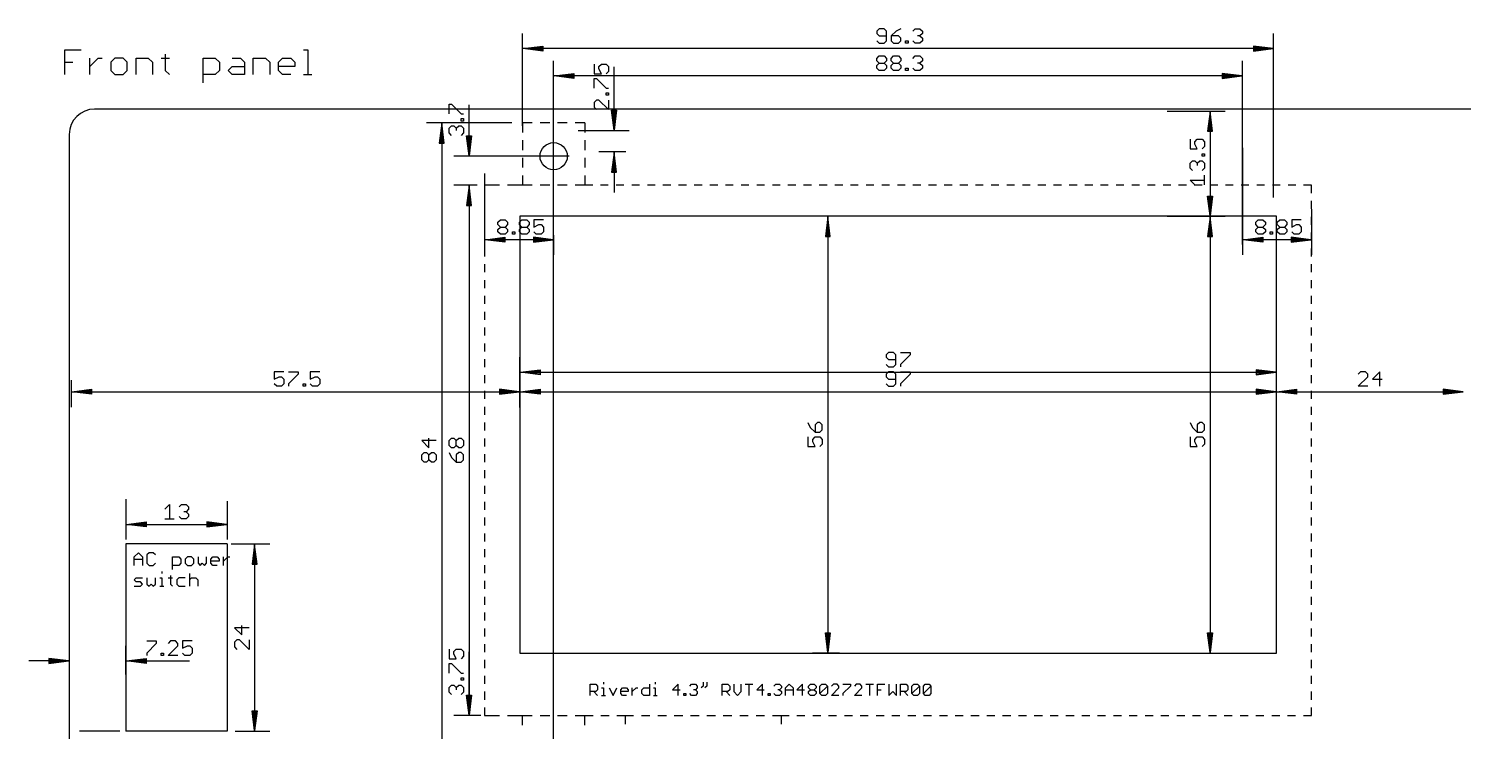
# Model space of a CAD drawing. Extents: x -279 to 630, y -429 to 128.
# Drawn here: x -3.5 to 180.5, y 37.5 to 127.6 of the extents above; entities that cross this region are included whole.
import ezdxf

# ---------------------------------------------------------------- set-up
doc = ezdxf.new("R2010")
doc.units = 0
for name, color, linetype in [('114', 253, 'CONTINUOUS'), ('117', 2, 'CONTINUOUS'), ('129', 253, 'CONTINUOUS'), ('20', 7, 'CONTINUOUS'), ('47', 140, 'CONTINUOUS')]:
    doc.layers.add(name, color=color, linetype=linetype)

msp = doc.modelspace()

# ---------------------------------------------------------------- linework, layer by layer
at = {"layer": '114'}
for p, q in [((1.1778, 121.6778), (1.1778, 124.8249)), ((1.1778, 124.8249), (3.2759, 124.8249)), ((1.1778, 123.2513), (2.2268, 123.2513)), ((4.4006, 121.6778), (4.4006, 123.7759)), ((4.4006, 122.7268), (5.4496, 123.7759)), ((5.4496, 123.7759), (5.9741, 123.7759)), ((7.6107, 123.7759), (7.0862, 123.2513)), ((7.0862, 123.2513), (7.0862, 122.2023)), ((8.6597, 123.7759), (7.6107, 123.7759)), ((9.1842, 123.2513), (8.6597, 123.7759)), ((9.1842, 122.2023), (9.1842, 123.2513)), ((10.3089, 121.6778), (10.3089, 123.7759)), ((10.3089, 123.7759), (11.8825, 123.7759)), ((11.8825, 123.7759), (12.407, 123.2513)), ((12.407, 123.2513), (12.407, 121.6778)), ((13.5317, 123.7759), (14.5807, 123.7759)), ((14.0562, 124.3004), (14.0562, 122.2023)), ((18.9029, 120.6288), (18.9029, 123.7759)), ((18.9029, 123.7759), (20.4765, 123.7759)), ((20.4765, 123.7759), (21.001, 123.2513)), ((21.001, 123.2513), (21.001, 122.2023)), ((22.6502, 123.7759), (23.6992, 123.7759)), ((23.6992, 123.7759), (24.2238, 123.2513)), ((24.2238, 123.2513), (24.2238, 121.6778)), ((25.3484, 121.6778), (25.3484, 123.7759)), ((25.3484, 123.7759), (26.922, 123.7759)), ((26.922, 123.7759), (27.4465, 123.2513)), ((27.4465, 123.2513), (27.4465, 121.6778)), ((28.5712, 123.2513), (29.0957, 123.7759)), ((28.5712, 122.2023), (28.5712, 123.2513)), ((29.0957, 123.7759), (30.1447, 123.7759)), ((30.1447, 123.7759), (30.6693, 123.2513)), ((30.6693, 123.2513), (30.6693, 122.7268)), ((31.794, 124.8249), (32.3185, 124.8249)), ((32.3185, 124.8249), (32.3185, 121.6778)), ((7.0862, 122.2023), (7.6107, 121.6778)), ((7.6107, 121.6778), (8.6597, 121.6778)), ((8.6597, 121.6778), (9.1842, 122.2023)), ((14.0562, 122.2023), (14.5807, 121.6778)), ((20.4765, 121.6778), (18.9029, 121.6778)), ((21.001, 122.2023), (20.4765, 121.6778)), ((22.1257, 122.2023), (22.6502, 122.7268)), ((22.6502, 121.6778), (22.1257, 122.2023)), ((22.6502, 122.7268), (24.2238, 122.7268)), ((24.2238, 121.6778), (22.6502, 121.6778)), ((30.6693, 122.7268), (28.5712, 122.7268)), ((29.0957, 121.6778), (28.5712, 122.2023)), ((30.1447, 121.6778), (29.0957, 121.6778)), ((31.794, 121.6778), (32.843, 121.6778))]:
    msp.add_line(p, q, dxfattribs=at)
at = {"layer": '117'}
for p, q in [((10.0762, 59.8279), (10.6185, 60.3702)), ((10.0762, 58.7432), (10.0762, 59.8279)), ((10.0762, 59.5567), (11.1609, 59.5567)), ((10.6185, 60.3702), (11.1609, 59.8279)), ((11.1609, 59.8279), (11.1609, 58.7432)), ((11.9845, 60.3702), (11.7134, 60.099)), ((11.7134, 60.099), (11.7134, 59.0144)), ((11.7134, 59.0144), (11.9845, 58.7432)), ((12.5269, 60.3702), (11.9845, 60.3702)), ((12.798, 60.099), (12.5269, 60.3702)), ((12.5269, 58.7432), (12.798, 59.0144)), ((14.9877, 58.2009), (14.9877, 59.8279)), ((14.9877, 59.8279), (15.8012, 59.8279)), ((15.8012, 59.8279), (16.0723, 59.5567)), ((16.0723, 59.0144), (15.8012, 58.7432)), ((16.0723, 59.5567), (16.0723, 59.0144)), ((16.896, 59.8279), (16.6248, 59.5567)), ((16.6248, 59.5567), (16.6248, 59.0144)), ((16.6248, 59.0144), (16.896, 58.7432)), ((17.4383, 59.8279), (16.896, 59.8279)), ((17.7095, 59.5567), (17.4383, 59.8279)), ((17.4383, 58.7432), (17.7095, 59.0144)), ((17.7095, 59.0144), (17.7095, 59.5567)), ((18.262, 59.8279), (18.262, 59.0144)), ((18.262, 59.0144), (18.5331, 58.7432)), ((18.5331, 58.7432), (18.8043, 59.0144)), ((18.8043, 59.0144), (19.0755, 58.7432)), ((19.0755, 58.7432), (19.3466, 59.0144)), ((19.3466, 59.0144), (19.3466, 59.8279)), ((19.8991, 59.5567), (20.1703, 59.8279)), ((19.8991, 59.0144), (19.8991, 59.5567)), ((20.9838, 59.2855), (19.8991, 59.2855)), ((20.1703, 58.7432), (19.8991, 59.0144)), ((20.1703, 59.8279), (20.7126, 59.8279)), ((20.7126, 59.8279), (20.9838, 59.5567)), ((20.9838, 59.5567), (20.9838, 59.2855)), ((21.5363, 58.7432), (21.5363, 59.8279)), ((21.5363, 59.2855), (22.0786, 59.8279)), ((22.0786, 59.8279), (22.3498, 59.8279)), ((10.0762, 56.8897), (10.3474, 57.1609)), ((10.3474, 57.1609), (11.1609, 57.1609)), ((11.7134, 57.1609), (11.7134, 56.3474)), ((11.9845, 58.7432), (12.5269, 58.7432)), ((12.798, 56.3474), (12.798, 57.1609)), ((13.3505, 57.1609), (13.6217, 57.1609)), ((13.6217, 57.9744), (13.6217, 57.7032)), ((13.6217, 57.1609), (13.6217, 56.0762)), ((14.442, 57.1609), (14.9843, 57.1609)), ((14.7131, 57.432), (14.7131, 56.3474)), ((15.8012, 58.7432), (14.9877, 58.7432)), ((15.8046, 57.1609), (15.5334, 56.8897)), ((16.618, 57.1609), (15.8046, 57.1609)), ((16.896, 58.7432), (17.4383, 58.7432)), ((17.1705, 57.7032), (17.1705, 56.0762)), ((17.1705, 56.8897), (17.4417, 57.1609)), ((17.4417, 57.1609), (17.984, 57.1609)), ((17.984, 57.1609), (18.2552, 56.8897)), ((20.7126, 58.7432), (20.1703, 58.7432)), ((10.3474, 56.6185), (10.0762, 56.8897)), ((10.0762, 56.0762), (10.8897, 56.0762)), ((10.8897, 56.6185), (10.3474, 56.6185)), ((11.1609, 56.3474), (10.8897, 56.6185)), ((10.8897, 56.0762), (11.1609, 56.3474)), ((11.7134, 56.3474), (11.9845, 56.0762)), ((11.9845, 56.0762), (12.2557, 56.3474)), ((12.2557, 56.3474), (12.5269, 56.0762)), ((12.5269, 56.0762), (12.798, 56.3474)), ((13.3505, 56.0762), (13.8928, 56.0762)), ((14.7131, 56.3474), (14.9843, 56.0762)), ((15.5334, 56.8897), (15.5334, 56.3474)), ((15.5334, 56.3474), (15.8046, 56.0762)), ((15.8046, 56.0762), (16.618, 56.0762)), ((18.2552, 56.8897), (18.2552, 56.0762))]:
    msp.add_line(p, q, dxfattribs=at)
at = {"layer": '129'}
for p, q in [((59.85, 115.1), (59.85, 126.95)), ((105.5951, 127.5554), (105.2869, 127.2472)), ((105.2869, 127.2472), (105.2869, 126.939)), ((105.2869, 126.939), (105.5951, 126.6308)), ((106.2115, 127.5554), (105.5951, 127.5554)), ((106.5196, 127.2472), (106.2115, 127.5554)), ((106.5196, 126.0144), (106.5196, 127.2472)), ((107.7448, 127.2472), (107.1284, 126.6308)), ((108.3612, 127.5554), (107.7448, 127.2472)), ((109.8908, 127.2472), (110.199, 127.5554)), ((110.199, 127.5554), (110.8154, 127.5554)), ((110.8154, 127.5554), (111.1236, 127.2472)), ((111.1236, 126.939), (110.8154, 126.6308)), ((111.1236, 127.2472), (111.1236, 126.939)), ((156.15, 105.9), (156.15, 126.95)), ((59.915, 125), (62.45, 125.3192)), ((59.915, 125), (62.45, 125.26)), ((59.915, 125), (62.45, 125.13)), ((62.45, 125.3192), (62.45, 124.6808)), ((105.2869, 126.0144), (105.5951, 125.7062)), ((105.5951, 126.6308), (106.5196, 126.6308)), ((105.5951, 125.7062), (106.2115, 125.7062)), ((106.2115, 125.7062), (106.5196, 126.0144)), ((107.1284, 126.6308), (107.1284, 126.0144)), ((108.053, 126.6308), (107.1284, 126.6308)), ((107.1284, 126.0144), (107.4366, 125.7062)), ((107.4366, 125.7062), (108.053, 125.7062)), ((108.3612, 126.3226), (108.053, 126.6308)), ((108.053, 125.7062), (108.3612, 126.0144)), ((108.3612, 126.0144), (108.3612, 126.3226)), ((108.97, 125.7062), (108.97, 126.0144)), ((108.97, 126.0144), (109.2782, 126.0144)), ((109.2782, 125.7062), (108.97, 125.7062)), ((109.2782, 126.0144), (109.2782, 125.7062)), ((110.199, 125.7062), (109.8908, 126.0144)), ((110.8154, 125.7062), (110.199, 125.7062)), ((110.8154, 126.6308), (110.5072, 126.6308)), ((110.8154, 126.6308), (111.1236, 126.3226)), ((111.1236, 126.0144), (110.8154, 125.7062)), ((111.1236, 126.3226), (111.1236, 126.0144)), ((156.085, 125), (153.55, 125.3192)), ((153.55, 125.3192), (153.55, 124.6808)), ((156.085, 125), (153.55, 125.26)), ((156.085, 125), (153.55, 125.13)), ((156.085, 125), (59.915, 125)), ((62.45, 124.6808), (59.915, 125)), ((62.45, 124.87), (59.915, 125)), ((62.45, 124.74), (59.915, 125)), ((63.85, 34.1), (63.85, 123.45)), ((105.2869, 123.7472), (105.5951, 124.0554)), ((105.2869, 123.439), (105.2869, 123.7472)), ((105.5951, 123.1308), (105.2869, 123.439)), ((105.5951, 124.0554), (106.2115, 124.0554)), ((106.2115, 124.0554), (106.5196, 123.7472)), ((106.5196, 123.439), (106.2115, 123.1308)), ((106.5196, 123.7472), (106.5196, 123.439)), ((107.1284, 123.7472), (107.4366, 124.0554)), ((107.1284, 123.439), (107.1284, 123.7472)), ((107.4366, 123.1308), (107.1284, 123.439)), ((107.4366, 124.0554), (108.053, 124.0554)), ((108.053, 124.0554), (108.3612, 123.7472)), ((108.3612, 123.439), (108.053, 123.1308)), ((108.3612, 123.7472), (108.3612, 123.439)), ((109.8908, 123.7472), (110.199, 124.0554)), ((110.199, 124.0554), (110.8154, 124.0554)), ((110.8154, 124.0554), (111.1236, 123.7472)), ((111.1236, 123.439), (110.8154, 123.1308)), ((111.1236, 123.7472), (111.1236, 123.439)), ((152.15, 99.9), (152.15, 123.45)), ((153.55, 124.6808), (156.085, 125)), ((153.55, 124.87), (156.085, 125)), ((153.55, 124.74), (156.085, 125)), ((63.915, 121.5), (66.45, 121.8192)), ((63.915, 121.5), (66.45, 121.76)), ((63.915, 121.5), (66.45, 121.63)), ((152.085, 121.5), (63.915, 121.5)), ((66.45, 121.1808), (63.915, 121.5)), ((66.45, 121.37), (63.915, 121.5)), ((66.45, 121.24), (63.915, 121.5)), ((66.45, 121.8192), (66.45, 121.1808)), ((69.0446, 123.0129), (69.0446, 121.7801)), ((69.0446, 121.7801), (69.9692, 121.7801)), ((69.661, 122.7047), (69.9692, 123.0129)), ((69.661, 122.3965), (69.661, 122.7047)), ((69.9692, 121.7801), (69.661, 122.3965)), ((69.9692, 123.0129), (70.5856, 123.0129)), ((70.5856, 123.0129), (70.8938, 122.7047)), ((70.8938, 122.0883), (70.5856, 121.7801)), ((70.8938, 122.7047), (70.8938, 122.0883)), ((71.6, 114.565), (71.6, 122.6787)), ((105.2869, 122.8226), (105.5951, 123.1308)), ((105.2869, 122.5144), (105.2869, 122.8226)), ((105.5951, 122.2062), (105.2869, 122.5144)), ((105.5951, 123.1308), (106.2115, 123.1308)), ((106.2115, 122.2062), (105.5951, 122.2062)), ((106.2115, 123.1308), (106.5196, 122.8226)), ((106.5196, 122.5144), (106.2115, 122.2062)), ((106.5196, 122.8226), (106.5196, 122.5144)), ((107.1284, 122.8226), (107.4366, 123.1308)), ((107.1284, 122.5144), (107.1284, 122.8226)), ((107.4366, 122.2062), (107.1284, 122.5144)), ((107.4366, 123.1308), (108.053, 123.1308)), ((108.053, 122.2062), (107.4366, 122.2062)), ((108.053, 123.1308), (108.3612, 122.8226)), ((108.3612, 122.5144), (108.053, 122.2062)), ((108.3612, 122.8226), (108.3612, 122.5144)), ((108.97, 122.2062), (108.97, 122.5144)), ((108.97, 122.5144), (109.2782, 122.5144)), ((109.2782, 122.2062), (108.97, 122.2062)), ((109.2782, 122.5144), (109.2782, 122.2062)), ((110.199, 122.2062), (109.8908, 122.5144)), ((110.8154, 122.2062), (110.199, 122.2062)), ((110.8154, 123.1308), (110.5072, 123.1308)), ((110.8154, 123.1308), (111.1236, 122.8226)), ((111.1236, 122.5144), (110.8154, 122.2062)), ((111.1236, 122.8226), (111.1236, 122.5144)), ((152.085, 121.5), (149.55, 121.8192)), ((149.55, 121.8192), (149.55, 121.1808)), ((152.085, 121.5), (149.55, 121.76)), ((152.085, 121.5), (149.55, 121.63)), ((149.55, 121.1808), (152.085, 121.5)), ((149.55, 121.37), (152.085, 121.5)), ((149.55, 121.24), (152.085, 121.5)), ((69.0446, 119.9386), (69.0446, 121.1713)), ((69.0446, 121.1713), (69.3528, 121.1713)), ((69.3528, 121.1713), (70.5856, 119.9386)), ((70.5856, 119.9386), (70.8938, 119.9386)), ((50.4446, 116.6386), (50.4446, 117.8713)), ((50.4446, 117.8713), (50.7528, 117.8713)), ((50.7528, 117.8713), (51.9856, 116.6386)), ((53, 111.265), (53, 117.7809)), ((69.3528, 118.409), (69.0446, 118.1008)), ((69.0446, 118.1008), (69.0446, 117.4844)), ((69.661, 118.409), (69.3528, 118.409)), ((70.8938, 117.1762), (69.661, 118.409)), ((70.5856, 119.0178), (70.5856, 119.326)), ((70.5856, 119.326), (70.8938, 119.326)), ((70.8938, 119.0178), (70.5856, 119.0178)), ((70.8938, 119.326), (70.8938, 119.0178)), ((70.8938, 118.409), (70.8938, 117.1762)), ((51.9856, 116.6386), (52.2938, 116.6386)), ((51.9856, 115.7178), (51.9856, 116.026)), ((51.9856, 116.026), (52.2938, 116.026)), ((52.2938, 116.026), (52.2938, 115.7178)), ((69.0446, 117.4844), (69.3528, 117.1762)), ((71.6, 114.565), (71.2808, 117.1)), ((71.2808, 117.1), (71.9192, 117.1)), ((71.6, 114.565), (71.34, 117.1)), ((71.6, 114.565), (71.47, 117.1)), ((71.9192, 117.1), (71.6, 114.565)), ((71.73, 117.1), (71.6, 114.565)), ((71.86, 117.1), (71.6, 114.565)), ((58.5, 115.5), (47.55, 115.5)), ((49.5, 115.435), (49.1808, 112.9)), ((49.5, 115.435), (49.24, 112.9)), ((49.5, 115.435), (49.37, 112.9)), ((49.5, 115.435), (49.5, 31.565)), ((49.8192, 112.9), (49.5, 115.435)), ((49.63, 112.9), (49.5, 115.435)), ((49.76, 112.9), (49.5, 115.435)), ((50.4446, 114.8008), (50.7528, 115.109)), ((50.4446, 114.1844), (50.4446, 114.8008)), ((50.7528, 113.8762), (50.4446, 114.1844)), ((50.7528, 115.109), (51.061, 115.109)), ((51.061, 115.109), (51.3692, 114.8008)), ((51.3692, 114.8008), (51.6774, 115.109)), ((51.3692, 114.8008), (51.3692, 114.4926)), ((51.6774, 115.109), (51.9856, 115.109)), ((52.2938, 115.7178), (51.9856, 115.7178)), ((51.9856, 115.109), (52.2938, 114.8008)), ((52.2938, 114.1844), (51.9856, 113.8762)), ((52.2938, 114.8008), (52.2938, 114.1844)), ((61.1, 115.5), (59.85, 115.5)), ((59.85, 115.5), (59.85, 114.25)), ((63.35, 115.5), (62.1, 115.5)), ((65.6, 115.5), (64.35, 115.5)), ((67.85, 115.5), (66.6, 115.5)), ((67, 114.5), (73.55, 114.5)), ((67.85, 115.5), (67.85, 114.25)), ((49.1808, 112.9), (49.8192, 112.9)), ((53, 111.265), (52.6808, 113.8)), ((52.6808, 113.8), (53.3192, 113.8)), ((53, 111.265), (52.74, 113.8)), ((53, 111.265), (52.87, 113.8)), ((53.3192, 113.8), (53, 111.265)), ((53.13, 113.8), (53, 111.265)), ((53.26, 113.8), (53, 111.265)), ((59.85, 113.25), (59.85, 112)), ((67.85, 113.25), (67.85, 112)), ((152.15, 112.3), (152.15, 98.55)), ((65.85, 111.2), (51.05, 111.2)), ((59.85, 111), (59.85, 109.75)), ((67.85, 111), (67.85, 109.75)), ((73.1, 111.75), (69.65, 111.75)), ((71.6, 111.685), (71.2808, 109.15)), ((71.6, 111.685), (71.34, 109.15)), ((71.6, 111.685), (71.47, 109.15)), ((71.6, 111.685), (71.6, 106.55)), ((71.9192, 109.15), (71.6, 111.685)), ((71.73, 109.15), (71.6, 111.685)), ((71.86, 109.15), (71.6, 111.685)), ((55, 109), (55, 98.55)), ((59.85, 108.75), (59.85, 107.5)), ((67.85, 108.75), (67.85, 107.5)), ((71.2808, 109.15), (71.9192, 109.15)), ((54, 107.5), (51.05, 107.5)), ((54.05, 107.5), (51.05, 107.5)), ((53, 107.435), (52.6808, 104.9)), ((53, 107.435), (52.6808, 104.9)), ((53, 107.435), (52.74, 104.9)), ((53, 107.435), (52.74, 104.9)), ((53, 107.435), (52.87, 104.9)), ((53, 107.435), (52.87, 104.9)), ((53, 107.435), (53, 39.565)), ((53.3192, 104.9), (53, 107.435)), ((53.13, 104.9), (53, 107.435)), ((53.26, 104.9), (53, 107.435)), ((53, 107.435), (53, 102.3)), ((53.3192, 104.9), (53, 107.435)), ((53.13, 104.9), (53, 107.435)), ((53.26, 104.9), (53, 107.435)), ((56.925, 107.5), (55, 107.5)), ((55, 107.5), (55, 106.4706)), ((59.85, 107.5), (57.925, 107.5)), ((61.1, 107.5), (59.85, 107.5)), ((63.35, 107.5), (62.1, 107.5)), ((65.6, 107.5), (64.35, 107.5)), ((67.85, 107.5), (66.6, 107.5)), ((68.8532, 107.5), (67.85, 107.5)), ((70.8564, 107.5), (69.8532, 107.5)), ((72.8596, 107.5), (71.8564, 107.5)), ((74.8628, 107.5), (73.8596, 107.5)), ((76.866, 107.5), (75.8628, 107.5)), ((78.8692, 107.5), (77.866, 107.5)), ((80.8723, 107.5), (79.8692, 107.5)), ((82.8755, 107.5), (81.8723, 107.5)), ((84.8787, 107.5), (83.8755, 107.5)), ((86.8819, 107.5), (85.8787, 107.5)), ((88.8851, 107.5), (87.8819, 107.5)), ((90.8883, 107.5), (89.8851, 107.5)), ((92.8915, 107.5), (91.8883, 107.5)), ((94.8947, 107.5), (93.8915, 107.5)), ((96.8979, 107.5), (95.8947, 107.5)), ((98.9011, 107.5), (97.8979, 107.5)), ((100.9043, 107.5), (99.9011, 107.5)), ((102.9074, 107.5), (101.9043, 107.5)), ((104.9106, 107.5), (103.9074, 107.5)), ((106.9138, 107.5), (105.9106, 107.5)), ((108.917, 107.5), (107.9138, 107.5)), ((110.9202, 107.5), (109.917, 107.5)), ((112.9234, 107.5), (111.9202, 107.5)), ((114.9266, 107.5), (113.9234, 107.5)), ((116.9298, 107.5), (115.9266, 107.5)), ((118.933, 107.5), (117.9298, 107.5)), ((120.9362, 107.5), (119.933, 107.5)), ((122.9394, 107.5), (121.9362, 107.5)), ((124.9426, 107.5), (123.9394, 107.5)), ((126.9457, 107.5), (125.9426, 107.5)), ((128.9489, 107.5), (127.9457, 107.5)), ((130.9521, 107.5), (129.9489, 107.5)), ((132.9553, 107.5), (131.9521, 107.5)), ((134.9585, 107.5), (133.9553, 107.5)), ((136.9617, 107.5), (135.9585, 107.5)), ((138.9649, 107.5), (137.9617, 107.5)), ((140.9681, 107.5), (139.9649, 107.5)), ((142.9713, 107.5), (141.9681, 107.5)), ((144.9745, 107.5), (143.9713, 107.5)), ((146.9777, 107.5), (145.9745, 107.5)), ((148.9809, 107.5), (147.9777, 107.5)), ((150.984, 107.5), (149.9809, 107.5)), ((152.9872, 107.5), (151.984, 107.5)), ((154.9904, 107.5), (153.9872, 107.5)), ((156.9936, 107.5), (155.9904, 107.5)), ((158.9968, 107.5), (157.9936, 107.5)), ((161, 107.5), (159.9968, 107.5)), ((161, 106.4706), (161, 107.5)), ((52.6808, 104.9), (53.3192, 104.9)), ((52.6808, 104.9), (53.3192, 104.9)), ((55, 105.4706), (55, 104.4412)), ((161, 104.4412), (161, 105.4706)), ((55, 103.4412), (55, 102.4118)), ((56.7119, 102.7472), (57.0201, 103.0554)), ((57.0201, 103.0554), (57.6365, 103.0554)), ((57.6365, 103.0554), (57.9447, 102.7472)), ((59.4742, 102.7472), (59.7824, 103.0554)), ((59.7824, 103.0554), (60.3988, 103.0554)), ((60.3988, 103.0554), (60.707, 102.7472)), ((62.5486, 103.0554), (61.3158, 103.0554)), ((61.3158, 103.0554), (61.3158, 102.1308)), ((100, 103.5), (97.05, 103.5)), ((99, 103.435), (98.6808, 100.9)), ((99, 103.435), (98.74, 100.9)), ((99, 103.435), (98.87, 100.9)), ((99, 103.435), (99, 47.565)), ((99.3192, 100.9), (99, 103.435)), ((99.13, 100.9), (99, 103.435)), ((99.26, 100.9), (99, 103.435)), ((153.8619, 102.7472), (154.1701, 103.0554)), ((154.1701, 103.0554), (154.7865, 103.0554)), ((154.7865, 103.0554), (155.0947, 102.7472)), ((156.6242, 102.7472), (156.9324, 103.0554)), ((156.9324, 103.0554), (157.5488, 103.0554)), ((157.5488, 103.0554), (157.857, 102.7472)), ((159.6986, 103.0554), (158.4658, 103.0554)), ((158.4658, 103.0554), (158.4658, 102.1308)), ((161, 104.4), (161, 98.55)), ((161, 102.4118), (161, 103.4412)), ((55, 101.4118), (55, 100.3824)), ((56.7119, 102.439), (56.7119, 102.7472)), ((57.0201, 102.1308), (56.7119, 102.439)), ((56.7119, 101.8226), (57.0201, 102.1308)), ((56.7119, 101.5144), (56.7119, 101.8226)), ((57.0201, 101.2062), (56.7119, 101.5144)), ((57.0201, 102.1308), (57.6365, 102.1308)), ((57.6365, 101.2062), (57.0201, 101.2062)), ((57.9447, 102.439), (57.6365, 102.1308)), ((57.6365, 102.1308), (57.9447, 101.8226)), ((57.9447, 101.5144), (57.6365, 101.2062)), ((57.9447, 102.7472), (57.9447, 102.439)), ((57.9447, 101.8226), (57.9447, 101.5144)), ((58.5534, 101.2062), (58.5534, 101.5144)), ((58.5534, 101.5144), (58.8616, 101.5144)), ((58.8616, 101.2062), (58.5534, 101.2062)), ((58.8616, 101.5144), (58.8616, 101.2062)), ((59.4742, 102.439), (59.4742, 102.7472)), ((59.7824, 102.1308), (59.4742, 102.439)), ((59.4742, 101.8226), (59.7824, 102.1308)), ((59.4742, 101.5144), (59.4742, 101.8226)), ((59.7824, 101.2062), (59.4742, 101.5144)), ((59.7824, 102.1308), (60.3988, 102.1308)), ((60.3988, 101.2062), (59.7824, 101.2062)), ((60.707, 102.439), (60.3988, 102.1308)), ((60.3988, 102.1308), (60.707, 101.8226)), ((60.707, 101.5144), (60.3988, 101.2062)), ((60.707, 102.7472), (60.707, 102.439)), ((60.707, 101.8226), (60.707, 101.5144)), ((61.3158, 102.1308), (61.9322, 102.439)), ((61.624, 101.2062), (61.3158, 101.5144)), ((62.2404, 101.2062), (61.624, 101.2062)), ((61.9322, 102.439), (62.2404, 102.439)), ((62.2404, 102.439), (62.5486, 102.1308)), ((62.5486, 101.5144), (62.2404, 101.2062)), ((62.5486, 102.1308), (62.5486, 101.5144)), ((153.8619, 102.439), (153.8619, 102.7472)), ((154.1701, 102.1308), (153.8619, 102.439)), ((153.8619, 101.8226), (154.1701, 102.1308)), ((153.8619, 101.5144), (153.8619, 101.8226)), ((154.1701, 101.2062), (153.8619, 101.5144)), ((154.1701, 102.1308), (154.7865, 102.1308)), ((154.7865, 101.2062), (154.1701, 101.2062)), ((155.0947, 102.439), (154.7865, 102.1308)), ((154.7865, 102.1308), (155.0947, 101.8226)), ((155.0947, 101.5144), (154.7865, 101.2062)), ((155.0947, 102.7472), (155.0947, 102.439)), ((155.0947, 101.8226), (155.0947, 101.5144)), ((155.7034, 101.2062), (155.7034, 101.5144)), ((155.7034, 101.5144), (156.0116, 101.5144)), ((156.0116, 101.2062), (155.7034, 101.2062)), ((156.0116, 101.5144), (156.0116, 101.2062)), ((156.6242, 102.439), (156.6242, 102.7472)), ((156.9324, 102.1308), (156.6242, 102.439)), ((156.6242, 101.8226), (156.9324, 102.1308)), ((156.6242, 101.5144), (156.6242, 101.8226)), ((156.9324, 101.2062), (156.6242, 101.5144)), ((156.9324, 102.1308), (157.5488, 102.1308)), ((157.5488, 101.2062), (156.9324, 101.2062)), ((157.857, 102.439), (157.5488, 102.1308)), ((157.5488, 102.1308), (157.857, 101.8226)), ((157.857, 101.5144), (157.5488, 101.2062)), ((157.857, 102.7472), (157.857, 102.439)), ((157.857, 101.8226), (157.857, 101.5144)), ((158.4658, 102.1308), (159.0822, 102.439)), ((158.774, 101.2062), (158.4658, 101.5144)), ((159.3904, 101.2062), (158.774, 101.2062)), ((159.0822, 102.439), (159.3904, 102.439)), ((159.3904, 102.439), (159.6986, 102.1308)), ((159.6986, 101.5144), (159.3904, 101.2062)), ((159.6986, 102.1308), (159.6986, 101.5144)), ((161, 100.3824), (161, 101.4118)), ((55, 99.3824), (55, 98.3529)), ((55.065, 100.5), (57.6, 100.8192)), ((55.065, 100.5), (57.6, 100.76)), ((55.065, 100.5), (57.6, 100.63)), ((63.785, 100.5), (55.065, 100.5)), ((57.6, 100.1808), (55.065, 100.5)), ((57.6, 100.37), (55.065, 100.5)), ((57.6, 100.24), (55.065, 100.5)), ((57.6, 100.8192), (57.6, 100.1808)), ((63.785, 100.5), (61.25, 100.8192)), ((61.25, 100.8192), (61.25, 100.1808)), ((63.785, 100.5), (61.25, 100.76)), ((63.785, 100.5), (61.25, 100.63)), ((61.25, 100.1808), (63.785, 100.5)), ((61.25, 100.37), (63.785, 100.5)), ((61.25, 100.24), (63.785, 100.5)), ((63.85, 101.1), (63.85, 98.55)), ((98.6808, 100.9), (99.3192, 100.9)), ((152.215, 100.5), (154.75, 100.8192)), ((152.215, 100.5), (154.75, 100.76)), ((152.215, 100.5), (154.75, 100.63)), ((160.935, 100.5), (152.215, 100.5)), ((154.75, 100.1808), (152.215, 100.5)), ((154.75, 100.37), (152.215, 100.5)), ((154.75, 100.24), (152.215, 100.5)), ((154.75, 100.8192), (154.75, 100.1808)), ((160.935, 100.5), (158.4, 100.8192)), ((158.4, 100.8192), (158.4, 100.1808)), ((160.935, 100.5), (158.4, 100.76)), ((160.935, 100.5), (158.4, 100.63)), ((158.4, 100.1808), (160.935, 100.5)), ((158.4, 100.37), (160.935, 100.5)), ((158.4, 100.24), (160.935, 100.5)), ((161, 98.3529), (161, 99.3824)), ((55, 97.3529), (55, 96.3235)), ((161, 96.3235), (161, 97.3529)), ((55, 95.3235), (55, 94.2941)), ((161, 94.2941), (161, 95.3235)), ((55, 93.2941), (55, 92.2647)), ((161, 92.2647), (161, 93.2941)), ((55, 91.2647), (55, 90.2353)), ((161, 90.2353), (161, 91.2647)), ((55, 89.2353), (55, 88.2059)), ((161, 88.2059), (161, 89.2353)), ((55, 87.2059), (55, 86.1765)), ((161, 86.1765), (161, 87.2059)), ((55, 85.1765), (55, 84.1471)), ((59.5, 80.5), (59.5, 85.45)), ((106.7911, 86.0554), (106.4829, 85.7472)), ((106.4829, 85.7472), (106.4829, 85.439)), ((106.4829, 85.439), (106.7911, 85.1308)), ((107.4075, 86.0554), (106.7911, 86.0554)), ((106.7911, 85.1308), (107.7157, 85.1308)), ((107.7157, 85.7472), (107.4075, 86.0554)), ((107.7157, 84.5144), (107.7157, 85.7472)), ((108.3245, 86.0554), (109.5573, 86.0554)), ((109.5573, 85.7472), (108.3245, 84.5144)), ((109.5573, 86.0554), (109.5573, 85.7472)), ((156.5, 78), (156.5, 85.45)), ((161, 84.1471), (161, 85.1765)), ((55, 83.1471), (55, 82.1176)), ((59.565, 83.5), (62.1, 83.8192)), ((59.565, 83.5), (62.1, 83.76)), ((59.565, 83.5), (62.1, 83.63)), ((59.565, 83.5), (156.435, 83.5)), ((62.1, 83.1808), (59.565, 83.5)), ((62.1, 83.37), (59.565, 83.5)), ((62.1, 83.24), (59.565, 83.5)), ((62.1, 83.8192), (62.1, 83.1808)), ((106.4829, 84.5144), (106.7911, 84.2062)), ((106.7911, 84.2062), (107.4075, 84.2062)), ((107.4075, 84.2062), (107.7157, 84.5144)), ((108.3245, 84.5144), (108.3245, 84.2062)), ((156.435, 83.5), (153.9, 83.8192)), ((153.9, 83.8192), (153.9, 83.1808)), ((156.435, 83.5), (153.9, 83.76)), ((156.435, 83.5), (153.9, 83.63)), ((153.9, 83.1808), (156.435, 83.5)), ((153.9, 83.37), (156.435, 83.5)), ((153.9, 83.24), (156.435, 83.5)), ((161, 82.1176), (161, 83.1471)), ((55, 81.1176), (55, 80.0882)), ((161, 80.0882), (161, 81.1176)), ((55, 79.0882), (55, 78.0588)), ((161, 78.0588), (161, 79.0882)), ((55, 77.0588), (55, 76.0294)), ((96.4446, 77.0573), (96.7528, 76.4409)), ((96.7528, 76.4409), (97.3692, 75.8245)), ((97.6774, 77.0573), (97.3692, 76.7491)), ((97.3692, 76.7491), (97.3692, 75.8245)), ((97.3692, 75.8245), (97.9856, 75.8245)), ((97.9856, 77.0573), (97.6774, 77.0573)), ((98.2938, 76.7491), (97.9856, 77.0573)), ((97.9856, 75.8245), (98.2938, 76.1327)), ((98.2938, 76.1327), (98.2938, 76.7491)), ((161, 76.0294), (161, 77.0588)), ((48.7938, 74.7491), (46.9446, 74.7491)), ((46.9446, 74.7491), (47.8692, 73.8245)), ((47.8692, 73.8245), (47.8692, 75.0573)), ((50.4446, 74.7491), (50.7528, 75.0573)), ((50.4446, 74.1327), (50.4446, 74.7491)), ((50.7528, 73.8245), (50.4446, 74.1327)), ((50.7528, 75.0573), (51.061, 75.0573)), ((51.061, 73.8245), (50.7528, 73.8245)), ((51.061, 75.0573), (51.3692, 74.7491)), ((51.3692, 74.1327), (51.061, 73.8245)), ((51.3692, 74.7491), (51.6774, 75.0573)), ((51.3692, 74.1327), (51.3692, 74.7491)), ((51.6774, 73.8245), (51.3692, 74.1327)), ((51.6774, 75.0573), (51.9856, 75.0573)), ((51.9856, 73.8245), (51.6774, 73.8245)), ((51.9856, 75.0573), (52.2938, 74.7491)), ((52.2938, 74.1327), (51.9856, 73.8245)), ((52.2938, 74.7491), (52.2938, 74.1327)), ((55, 75.0294), (55, 74)), ((96.4446, 75.2157), (96.4446, 73.9829)), ((96.4446, 73.9829), (97.3692, 73.9829)), ((97.061, 74.9075), (97.3692, 75.2157)), ((97.061, 74.5993), (97.061, 74.9075)), ((97.3692, 73.9829), (97.061, 74.5993)), ((97.3692, 75.2157), (97.9856, 75.2157)), ((97.9856, 75.2157), (98.2938, 74.9075)), ((98.2938, 74.2911), (97.9856, 73.9829)), ((98.2938, 74.9075), (98.2938, 74.2911)), ((161, 74), (161, 75.0294)), ((46.9446, 72.9075), (47.2528, 73.2157)), ((46.9446, 72.2911), (46.9446, 72.9075)), ((47.2528, 71.9829), (46.9446, 72.2911)), ((47.2528, 73.2157), (47.561, 73.2157)), ((47.561, 71.9829), (47.2528, 71.9829)), ((47.561, 73.2157), (47.8692, 72.9075)), ((47.8692, 72.2911), (47.561, 71.9829)), ((47.8692, 72.9075), (48.1774, 73.2157)), ((47.8692, 72.2911), (47.8692, 72.9075)), ((48.1774, 71.9829), (47.8692, 72.2911)), ((48.1774, 73.2157), (48.4856, 73.2157)), ((48.4856, 71.9829), (48.1774, 71.9829)), ((48.4856, 73.2157), (48.7938, 72.9075)), ((48.7938, 72.2911), (48.4856, 71.9829)), ((48.7938, 72.9075), (48.7938, 72.2911)), ((50.4446, 73.2157), (50.7528, 72.5993)), ((50.7528, 72.5993), (51.3692, 71.9829)), ((51.6774, 73.2157), (51.3692, 72.9075)), ((51.3692, 72.9075), (51.3692, 71.9829)), ((51.3692, 71.9829), (51.9856, 71.9829)), ((51.9856, 73.2157), (51.6774, 73.2157)), ((52.2938, 72.9075), (51.9856, 73.2157)), ((51.9856, 71.9829), (52.2938, 72.2911)), ((52.2938, 72.2911), (52.2938, 72.9075)), ((55, 73), (55, 71.9706)), ((161, 71.9706), (161, 73)), ((55, 70.9706), (55, 69.9412)), ((161, 69.9412), (161, 70.9706)), ((55, 68.9412), (55, 67.9118)), ((161, 67.9118), (161, 68.9412)), ((55, 66.9118), (55, 65.8824)), ((161, 65.8824), (161, 66.9118)), ((55, 64.8824), (55, 63.8529)), ((161, 63.8529), (161, 64.8824)), ((55, 62.8529), (55, 61.8235)), ((161, 61.8235), (161, 62.8529)), ((55, 60.8235), (55, 59.7941)), ((161, 59.7941), (161, 60.8235)), ((55, 58.7941), (55, 57.7647)), ((161, 57.7647), (161, 58.7941)), ((55, 56.7647), (55, 55.7353)), ((161, 55.7353), (161, 56.7647)), ((55, 54.7353), (55, 53.7059)), ((161, 53.7059), (161, 54.7353)), ((55, 52.7059), (55, 51.6765)), ((161, 51.6765), (161, 52.7059)), ((55, 50.6765), (55, 49.6471)), ((99, 47.565), (98.6808, 50.1)), ((98.6808, 50.1), (99.3192, 50.1)), ((99, 47.565), (98.74, 50.1)), ((99, 47.565), (98.87, 50.1)), ((99.3192, 50.1), (99, 47.565)), ((99.13, 50.1), (99, 47.565)), ((99.26, 50.1), (99, 47.565)), ((161, 49.6471), (161, 50.6765)), ((50.4446, 48.0129), (50.4446, 46.7801)), ((51.061, 47.7047), (51.3692, 48.0129)), ((51.3692, 48.0129), (51.9856, 48.0129)), ((51.9856, 48.0129), (52.2938, 47.7047)), ((55, 48.6471), (55, 47.6176)), ((161, 47.6176), (161, 48.6471)), ((50.4446, 46.7801), (51.3692, 46.7801)), ((50.4446, 44.9386), (50.4446, 46.1713)), ((50.4446, 46.1713), (50.7528, 46.1713)), ((50.7528, 46.1713), (51.9856, 44.9386)), ((51.061, 47.3965), (51.061, 47.7047)), ((51.3692, 46.7801), (51.061, 47.3965)), ((52.2938, 47.0883), (51.9856, 46.7801)), ((52.2938, 47.7047), (52.2938, 47.0883)), ((53, 39.565), (53, 47.6787)), ((55, 46.6176), (55, 45.5882)), ((100.5, 47.5), (97.05, 47.5)), ((161, 45.5882), (161, 46.6176)), ((51.9856, 44.9386), (52.2938, 44.9386)), ((51.9856, 44.0178), (51.9856, 44.326)), ((51.9856, 44.326), (52.2938, 44.326)), ((52.2938, 44.326), (52.2938, 44.0178)), ((55, 44.5882), (55, 43.5588)), ((161, 43.5588), (161, 44.5882)), ((50.4446, 43.1008), (50.7528, 43.409)), ((50.4446, 42.4844), (50.4446, 43.1008)), ((50.7528, 42.1762), (50.4446, 42.4844)), ((50.7528, 43.409), (51.061, 43.409)), ((51.061, 43.409), (51.3692, 43.1008)), ((51.3692, 43.1008), (51.6774, 43.409)), ((51.3692, 43.1008), (51.3692, 42.7926)), ((51.6774, 43.409), (51.9856, 43.409)), ((52.2938, 44.0178), (51.9856, 44.0178)), ((51.9856, 43.409), (52.2938, 43.1008)), ((52.2938, 42.4844), (51.9856, 42.1762)), ((52.2938, 43.1008), (52.2938, 42.4844)), ((55, 42.5588), (55, 41.5294)), ((68.5262, 42.0762), (68.5262, 43.525)), ((68.5262, 43.525), (69.2506, 43.525)), ((69.2506, 42.5591), (68.5262, 42.5591)), ((69.0091, 42.5591), (69.4921, 42.0762)), ((69.2506, 43.525), (69.4921, 43.2836)), ((69.4921, 42.8006), (69.2506, 42.5591)), ((69.4921, 43.2836), (69.4921, 42.8006)), ((69.9995, 43.0421), (70.2409, 43.0421)), ((70.2409, 43.7665), (70.2409, 43.525)), ((70.2409, 43.0421), (70.2409, 42.0762)), ((70.9816, 43.0421), (71.4646, 42.0762)), ((71.4646, 42.0762), (71.9475, 43.0421)), ((72.4549, 42.8006), (72.6964, 43.0421)), ((72.4549, 42.3177), (72.4549, 42.8006)), ((73.4208, 42.5591), (72.4549, 42.5591)), ((72.6964, 42.0762), (72.4549, 42.3177)), ((72.6964, 43.0421), (73.1793, 43.0421)), ((73.1793, 43.0421), (73.4208, 42.8006)), ((73.4208, 42.8006), (73.4208, 42.5591)), ((73.9281, 42.0762), (73.9281, 43.0421)), ((73.9281, 42.5591), (74.4111, 43.0421)), ((74.4111, 43.0421), (74.6526, 43.0421)), ((75.1559, 42.8006), (75.3973, 43.0421)), ((75.1559, 42.3177), (75.1559, 42.8006)), ((75.3973, 42.0762), (75.1559, 42.3177)), ((75.3973, 43.0421), (76.1217, 43.0421)), ((76.1217, 43.525), (76.1217, 42.0762)), ((76.6291, 43.0421), (76.8706, 43.0421)), ((76.8706, 43.7665), (76.8706, 43.525)), ((76.8706, 43.0421), (76.8706, 42.0762)), ((79.809, 43.525), (79.0845, 42.8006)), ((79.0845, 42.8006), (80.0504, 42.8006)), ((79.809, 42.0762), (79.809, 43.525)), ((80.5578, 42.0762), (80.5578, 42.3177)), ((80.5578, 42.3177), (80.7993, 42.3177)), ((80.7993, 42.3177), (80.7993, 42.0762)), ((81.2944, 43.2836), (81.5359, 43.525)), ((81.5359, 42.0762), (81.2944, 42.3177)), ((81.5359, 43.525), (82.0188, 43.525)), ((82.0188, 42.8006), (81.7774, 42.8006)), ((82.0188, 43.525), (82.2603, 43.2836)), ((82.2603, 43.0421), (82.0188, 42.8006)), ((82.0188, 42.8006), (82.2603, 42.5591)), ((82.2603, 42.3177), (82.0188, 42.0762)), ((82.2603, 43.2836), (82.2603, 43.0421)), ((82.2603, 42.5591), (82.2603, 42.3177)), ((83.0092, 43.2836), (82.7677, 43.0421)), ((83.0092, 43.7665), (83.0092, 43.2836)), ((83.4921, 43.2836), (83.2506, 43.0421)), ((83.4921, 43.7665), (83.4921, 43.2836)), ((85.4687, 42.0762), (85.4687, 43.525)), ((85.4687, 43.525), (86.1931, 43.525)), ((86.1931, 42.5591), (85.4687, 42.5591)), ((85.9516, 42.5591), (86.4345, 42.0762)), ((86.1931, 43.525), (86.4345, 43.2836)), ((86.4345, 42.8006), (86.1931, 42.5591)), ((86.4345, 43.2836), (86.4345, 42.8006)), ((86.9419, 43.525), (86.9419, 42.5591)), ((86.9419, 42.5591), (87.4249, 42.0762)), ((87.4249, 42.0762), (87.9078, 42.5591)), ((87.9078, 42.5591), (87.9078, 43.525)), ((88.4152, 43.525), (89.3811, 43.525)), ((88.8981, 42.0762), (88.8981, 43.525)), ((90.6128, 43.525), (89.8884, 42.8006)), ((89.8884, 42.8006), (90.8543, 42.8006)), ((90.6128, 42.0762), (90.6128, 43.525)), ((91.3617, 42.0762), (91.3617, 42.3177)), ((91.3617, 42.3177), (91.6031, 42.3177)), ((91.6031, 42.3177), (91.6031, 42.0762)), ((92.0983, 43.2836), (92.3398, 43.525)), ((92.3398, 42.0762), (92.0983, 42.3177)), ((92.3398, 43.525), (92.8227, 43.525)), ((92.8227, 42.8006), (92.5813, 42.8006)), ((92.8227, 43.525), (93.0642, 43.2836)), ((93.0642, 43.0421), (92.8227, 42.8006)), ((92.8227, 42.8006), (93.0642, 42.5591)), ((93.0642, 42.3177), (92.8227, 42.0762)), ((93.0642, 43.2836), (93.0642, 43.0421)), ((93.0642, 42.5591), (93.0642, 42.3177)), ((93.5716, 43.0421), (94.0545, 43.525)), ((93.5716, 42.0762), (93.5716, 43.0421)), ((93.5716, 42.8006), (94.5375, 42.8006)), ((94.0545, 43.525), (94.5375, 43.0421)), ((94.5375, 43.0421), (94.5375, 42.0762)), ((95.7692, 43.525), (95.0448, 42.8006)), ((95.0448, 42.8006), (96.0107, 42.8006)), ((95.7692, 42.0762), (95.7692, 43.525)), ((96.5181, 43.2836), (96.7595, 43.525)), ((96.5181, 43.0421), (96.5181, 43.2836)), ((96.7595, 42.8006), (96.5181, 43.0421)), ((96.5181, 42.5591), (96.7595, 42.8006)), ((96.5181, 42.3177), (96.5181, 42.5591)), ((96.7595, 42.0762), (96.5181, 42.3177)), ((96.7595, 43.525), (97.2425, 43.525)), ((96.7595, 42.8006), (97.2425, 42.8006)), ((97.2425, 43.525), (97.484, 43.2836)), ((97.484, 43.0421), (97.2425, 42.8006)), ((97.2425, 42.8006), (97.484, 42.5591)), ((97.484, 42.3177), (97.2425, 42.0762)), ((97.484, 43.2836), (97.484, 43.0421)), ((97.484, 42.5591), (97.484, 42.3177)), ((97.9913, 43.2836), (98.2328, 43.525)), ((97.9913, 42.3177), (97.9913, 43.2836)), ((97.9913, 42.3177), (98.9572, 43.2836)), ((98.2328, 42.0762), (97.9913, 42.3177)), ((98.2328, 43.525), (98.7157, 43.525)), ((98.7157, 43.525), (98.9572, 43.2836)), ((98.9572, 42.3177), (98.7157, 42.0762)), ((98.9572, 43.2836), (98.9572, 42.3177)), ((99.7061, 43.525), (99.4646, 43.2836)), ((99.4646, 42.0762), (100.4305, 43.0421)), ((100.189, 43.525), (99.7061, 43.525)), ((100.4305, 43.2836), (100.189, 43.525)), ((100.4305, 43.0421), (100.4305, 43.2836)), ((100.9378, 43.525), (101.9037, 43.525)), ((101.9037, 43.2836), (100.9378, 42.3177)), ((100.9378, 42.3177), (100.9378, 42.0762)), ((101.9037, 43.525), (101.9037, 43.2836)), ((102.6526, 43.525), (102.4111, 43.2836)), ((102.4111, 42.0762), (103.377, 43.0421)), ((103.1355, 43.525), (102.6526, 43.525)), ((103.377, 43.2836), (103.1355, 43.525)), ((103.377, 43.0421), (103.377, 43.2836)), ((103.8844, 43.525), (104.8502, 43.525)), ((104.3673, 42.0762), (104.3673, 43.525)), ((105.3576, 42.0762), (105.3576, 43.525)), ((105.3576, 43.525), (106.3235, 43.525)), ((105.3576, 42.8006), (105.8406, 42.8006)), ((106.8309, 43.525), (106.8309, 42.0762)), ((106.8309, 42.0762), (107.3138, 42.5591)), ((107.3138, 42.5591), (107.7968, 42.0762)), ((107.7968, 42.0762), (107.7968, 43.525)), ((108.3041, 42.0762), (108.3041, 43.525)), ((108.3041, 43.525), (109.0285, 43.525)), ((109.0285, 42.5591), (108.3041, 42.5591)), ((108.7871, 42.5591), (109.27, 42.0762)), ((109.0285, 43.525), (109.27, 43.2836)), ((109.27, 42.8006), (109.0285, 42.5591)), ((109.27, 43.2836), (109.27, 42.8006)), ((109.7774, 43.2836), (110.0189, 43.525)), ((109.7774, 42.3177), (109.7774, 43.2836)), ((109.7774, 42.3177), (110.7433, 43.2836)), ((110.0189, 42.0762), (109.7774, 42.3177)), ((110.0189, 43.525), (110.5018, 43.525)), ((110.5018, 43.525), (110.7433, 43.2836)), ((110.7433, 42.3177), (110.5018, 42.0762)), ((110.7433, 43.2836), (110.7433, 42.3177)), ((111.2506, 43.2836), (111.4921, 43.525)), ((111.2506, 42.3177), (111.2506, 43.2836)), ((111.2506, 42.3177), (112.2165, 43.2836)), ((111.4921, 42.0762), (111.2506, 42.3177)), ((111.4921, 43.525), (111.9751, 43.525)), ((111.9751, 43.525), (112.2165, 43.2836)), ((112.2165, 42.3177), (111.9751, 42.0762)), ((112.2165, 43.2836), (112.2165, 42.3177)), ((161, 41.5294), (161, 42.5588)), ((53, 39.565), (52.6808, 42.1)), ((52.6808, 42.1), (53.3192, 42.1)), ((53, 39.565), (52.6808, 42.1)), ((52.6808, 42.1), (53.3192, 42.1)), ((53, 39.565), (52.74, 42.1)), ((53, 39.565), (52.74, 42.1)), ((53, 39.565), (52.87, 42.1)), ((53, 39.565), (52.87, 42.1)), ((53.3192, 42.1), (53, 39.565)), ((53.13, 42.1), (53, 39.565)), ((53.26, 42.1), (53, 39.565)), ((53.3192, 42.1), (53, 39.565)), ((53.13, 42.1), (53, 39.565)), ((53.26, 42.1), (53, 39.565)), ((55, 40.5294), (55, 39.5)), ((69.9995, 42.0762), (70.4824, 42.0762)), ((73.1793, 42.0762), (72.6964, 42.0762)), ((76.1217, 42.0762), (75.3973, 42.0762)), ((76.6291, 42.0762), (77.1121, 42.0762)), ((80.7993, 42.0762), (80.5578, 42.0762)), ((82.0188, 42.0762), (81.5359, 42.0762)), ((91.6031, 42.0762), (91.3617, 42.0762)), ((92.8227, 42.0762), (92.3398, 42.0762)), ((97.2425, 42.0762), (96.7595, 42.0762)), ((98.7157, 42.0762), (98.2328, 42.0762)), ((100.4305, 42.0762), (99.4646, 42.0762)), ((103.377, 42.0762), (102.4111, 42.0762)), ((110.5018, 42.0762), (110.0189, 42.0762)), ((111.9751, 42.0762), (111.4921, 42.0762)), ((161, 39.5), (161, 40.5294)), ((54.5, 39.5), (51.05, 39.5)), ((54.35, 39.5), (51.05, 39.5)), ((55, 39.5), (56.925, 39.5)), ((57.925, 39.5), (59.85, 39.5)), ((59.85, 39.5), (61.1, 39.5)), ((59.85, 38.25), (59.85, 39.5)), ((62.1, 39.5), (63.35, 39.5)), ((64.35, 39.5), (65.6, 39.5)), ((66.6, 39.5), (67.85, 39.5)), ((67.85, 39.5), (68.9, 39.5)), ((67.85, 38.25), (67.85, 39.5)), ((69.9, 39.5), (70.95, 39.5)), ((71.95, 39.5), (73, 39.5)), ((73, 39.5), (74.1, 39.5)), ((73, 39.5), (73, 38.4118)), ((75.1, 39.5), (76.2, 39.5)), ((77.2, 39.5), (78.3, 39.5)), ((79.3, 39.5), (80.4, 39.5)), ((81.4, 39.5), (82.5, 39.5)), ((83.5, 39.5), (84.6, 39.5)), ((85.6, 39.5), (86.7, 39.5)), ((87.7, 39.5), (88.8, 39.5)), ((89.8, 39.5), (90.9, 39.5)), ((91.9, 39.5), (93, 39.5)), ((93, 39.5), (94.0294, 39.5)), ((93, 39.5), (93, 38.4118)), ((95.0294, 39.5), (96.0588, 39.5)), ((97.0588, 39.5), (98.0882, 39.5)), ((99.0882, 39.5), (100.1176, 39.5)), ((101.1176, 39.5), (102.1471, 39.5)), ((103.1471, 39.5), (104.1765, 39.5)), ((105.1765, 39.5), (106.2059, 39.5)), ((107.2059, 39.5), (108.2353, 39.5)), ((109.2353, 39.5), (110.2647, 39.5)), ((111.2647, 39.5), (112.2941, 39.5)), ((113.2941, 39.5), (114.3235, 39.5)), ((115.3235, 39.5), (116.3529, 39.5)), ((117.3529, 39.5), (118.3824, 39.5)), ((119.3824, 39.5), (120.4118, 39.5)), ((121.4118, 39.5), (122.4412, 39.5)), ((123.4412, 39.5), (124.4706, 39.5)), ((125.4706, 39.5), (126.5, 39.5)), ((127.5, 39.5), (128.5294, 39.5)), ((129.5294, 39.5), (130.5588, 39.5)), ((131.5588, 39.5), (132.5882, 39.5)), ((133.5882, 39.5), (134.6176, 39.5)), ((135.6176, 39.5), (136.6471, 39.5)), ((137.6471, 39.5), (138.6765, 39.5)), ((139.6765, 39.5), (140.7059, 39.5)), ((141.7059, 39.5), (142.7353, 39.5)), ((143.7353, 39.5), (144.7647, 39.5)), ((145.7647, 39.5), (146.7941, 39.5)), ((147.7941, 39.5), (148.8235, 39.5)), ((149.8235, 39.5), (150.8529, 39.5)), ((151.8529, 39.5), (152.8824, 39.5)), ((153.8824, 39.5), (154.9118, 39.5)), ((155.9118, 39.5), (156.9412, 39.5)), ((157.9412, 39.5), (158.9706, 39.5)), ((159.9706, 39.5), (161, 39.5))]:
    msp.add_line(p, q, dxfattribs=at)
msp.add_circle((63.85, 111.2), 1.75, dxfattribs=at)
at = {"layer": '20'}
for p, q in [((285, 117.25), (5, 117.25)), ((1.75, 114), (1.75, 5)), ((156.5, 103.5), (59.5, 103.5)), ((59.5, 103.5), (59.5, 47.5)), ((156.5, 47.5), (156.5, 103.5)), ((9, 61.5), (9, 37.5)), ((22, 61.5), (9, 61.5)), ((22, 61.5), (22, 37.5)), ((59.5, 47.5), (156.5, 47.5)), ((22, 37.5), (9, 37.5))]:
    msp.add_line(p, q, dxfattribs=at)
msp.add_arc((5, 114), 3.25, 90, 180, dxfattribs=at)
at = {"layer": '47'}
for p, q in [((142.5, 117), (149.95, 117)), ((148, 116.935), (147.6808, 114.4)), ((148, 116.935), (147.74, 114.4)), ((148, 116.935), (147.87, 114.4)), ((148, 116.935), (148, 103.565)), ((148.3192, 114.4), (148, 116.935)), ((148.13, 114.4), (148, 116.935)), ((148.26, 114.4), (148, 116.935)), ((147.6808, 114.4), (148.3192, 114.4)), ((145.4446, 113.3736), (145.4446, 112.1408)), ((146.061, 113.0654), (146.3692, 113.3736)), ((146.061, 112.7572), (146.061, 113.0654)), ((146.3692, 112.1408), (146.061, 112.7572)), ((146.3692, 113.3736), (146.9856, 113.3736)), ((146.9856, 113.3736), (147.2938, 113.0654)), ((147.2938, 112.449), (146.9856, 112.1408)), ((147.2938, 113.0654), (147.2938, 112.449)), ((145.4446, 112.1408), (146.3692, 112.1408)), ((145.4446, 110.303), (145.7528, 110.6112)), ((145.7528, 110.6112), (146.061, 110.6112)), ((146.061, 110.6112), (146.3692, 110.303)), ((146.3692, 110.303), (146.6774, 110.6112)), ((146.6774, 110.6112), (146.9856, 110.6112)), ((146.9856, 111.22), (146.9856, 111.5282)), ((146.9856, 111.5282), (147.2938, 111.5282)), ((147.2938, 111.22), (146.9856, 111.22)), ((146.9856, 110.6112), (147.2938, 110.303)), ((147.2938, 111.5282), (147.2938, 111.22)), ((145.4446, 109.6866), (145.4446, 110.303)), ((145.7528, 109.3784), (145.4446, 109.6866)), ((146.3692, 110.303), (146.3692, 109.9948)), ((147.2938, 109.6866), (146.9856, 109.3784)), ((147.2938, 110.303), (147.2938, 109.6866)), ((147.2938, 107.5369), (147.2938, 108.7696)), ((146.061, 107.5369), (145.4446, 108.1533)), ((145.4446, 108.1533), (147.2938, 108.1533)), ((148, 103.565), (147.6808, 106.1)), ((147.6808, 106.1), (148.3192, 106.1)), ((148, 103.565), (147.74, 106.1)), ((148, 103.565), (147.87, 106.1)), ((148.3192, 106.1), (148, 103.565)), ((148.13, 106.1), (148, 103.565)), ((148.26, 106.1), (148, 103.565)), ((142.5, 103.5), (149.95, 103.5)), ((146, 103.5), (149.95, 103.5)), ((148, 103.435), (147.6808, 100.9)), ((148, 103.435), (147.74, 100.9)), ((148, 103.435), (147.87, 100.9)), ((148, 103.435), (148, 47.565)), ((148.3192, 100.9), (148, 103.435)), ((148.13, 100.9), (148, 103.435)), ((148.26, 100.9), (148, 103.435)), ((147.6808, 100.9), (148.3192, 100.9)), ((29.2697, 83.5554), (28.0369, 83.5554)), ((28.0369, 83.5554), (28.0369, 82.6308)), ((28.0369, 82.6308), (28.6533, 82.939)), ((28.6533, 82.939), (28.9615, 82.939)), ((28.9615, 82.939), (29.2697, 82.6308)), ((29.8784, 83.5554), (31.1112, 83.5554)), ((31.1112, 83.2472), (29.8784, 82.0144)), ((31.1112, 83.5554), (31.1112, 83.2472)), ((33.8736, 83.5554), (32.6408, 83.5554)), ((32.6408, 83.5554), (32.6408, 82.6308)), ((32.6408, 82.6308), (33.2572, 82.939)), ((33.2572, 82.939), (33.5654, 82.939)), ((33.5654, 82.939), (33.8736, 82.6308)), ((59.5, 79), (59.5, 82.95)), ((106.7911, 83.5554), (106.4829, 83.2472)), ((106.4829, 83.2472), (106.4829, 82.939)), ((106.4829, 82.939), (106.7911, 82.6308)), ((107.4075, 83.5554), (106.7911, 83.5554)), ((107.7157, 83.2472), (107.4075, 83.5554)), ((107.7157, 82.0144), (107.7157, 83.2472)), ((108.3245, 83.5554), (109.5573, 83.5554)), ((109.5573, 83.2472), (108.3245, 82.0144)), ((109.5573, 83.5554), (109.5573, 83.2472)), ((156.5, 77), (156.5, 82.95)), ((156.5, 77.5), (156.5, 82.95)), ((167.2911, 83.5554), (166.9829, 83.2472)), ((166.9829, 81.7062), (168.2157, 82.939)), ((167.9075, 83.5554), (167.2911, 83.5554)), ((168.2157, 83.2472), (167.9075, 83.5554)), ((168.2157, 82.939), (168.2157, 83.2472)), ((169.7491, 83.5554), (168.8245, 82.6308)), ((169.7491, 81.7062), (169.7491, 83.5554)), ((2, 82.5), (2, 79.05)), ((2.065, 81), (4.6, 81.3192)), ((2.065, 81), (4.6, 81.26)), ((2.065, 81), (4.6, 81.13)), ((2.065, 81), (59.435, 81)), ((4.6, 80.6808), (2.065, 81)), ((4.6, 80.87), (2.065, 81)), ((4.6, 80.74), (2.065, 81)), ((4.6, 81.3192), (4.6, 80.6808)), ((28.3451, 81.7062), (28.0369, 82.0144)), ((28.9615, 81.7062), (28.3451, 81.7062)), ((29.2697, 82.0144), (28.9615, 81.7062)), ((29.2697, 82.6308), (29.2697, 82.0144)), ((29.8784, 82.0144), (29.8784, 81.7062)), ((31.72, 81.7062), (31.72, 82.0144)), ((31.72, 82.0144), (32.0282, 82.0144)), ((32.0282, 81.7062), (31.72, 81.7062)), ((32.0282, 82.0144), (32.0282, 81.7062)), ((32.949, 81.7062), (32.6408, 82.0144)), ((33.5654, 81.7062), (32.949, 81.7062)), ((33.8736, 82.0144), (33.5654, 81.7062)), ((33.8736, 82.6308), (33.8736, 82.0144)), ((59.435, 81), (56.9, 81.3192)), ((56.9, 81.3192), (56.9, 80.6808)), ((59.435, 81), (56.9, 81.26)), ((59.435, 81), (56.9, 81.13)), ((56.9, 80.6808), (59.435, 81)), ((56.9, 80.87), (59.435, 81)), ((56.9, 80.74), (59.435, 81)), ((59.5, 82.5), (59.5, 79.05)), ((59.565, 81), (62.1, 81.3192)), ((59.565, 81), (62.1, 81.26)), ((59.565, 81), (62.1, 81.13)), ((59.565, 81), (156.435, 81)), ((62.1, 80.6808), (59.565, 81)), ((62.1, 80.87), (59.565, 81)), ((62.1, 80.74), (59.565, 81)), ((62.1, 81.3192), (62.1, 80.6808)), ((106.4829, 82.0144), (106.7911, 81.7062)), ((106.7911, 82.6308), (107.7157, 82.6308)), ((106.7911, 81.7062), (107.4075, 81.7062)), ((107.4075, 81.7062), (107.7157, 82.0144)), ((108.3245, 82.0144), (108.3245, 81.7062)), ((156.435, 81), (153.9, 81.3192)), ((153.9, 81.3192), (153.9, 80.6808)), ((156.435, 81), (153.9, 81.26)), ((156.435, 81), (153.9, 81.13)), ((153.9, 80.6808), (156.435, 81)), ((153.9, 80.87), (156.435, 81)), ((153.9, 80.74), (156.435, 81)), ((156.565, 81), (159.1, 81.3192)), ((156.565, 81), (159.1, 81.26)), ((156.565, 81), (159.1, 81.13)), ((156.565, 81), (180.435, 81)), ((159.1, 80.6808), (156.565, 81)), ((159.1, 80.87), (156.565, 81)), ((159.1, 80.74), (156.565, 81)), ((159.1, 81.3192), (159.1, 80.6808)), ((168.2157, 81.7062), (166.9829, 81.7062)), ((168.8245, 82.6308), (170.0573, 82.6308)), ((180.435, 81), (177.9, 81.3192)), ((177.9, 81.3192), (177.9, 80.6808)), ((180.435, 81), (177.9, 81.26)), ((180.435, 81), (177.9, 81.13)), ((177.9, 80.6808), (180.435, 81)), ((177.9, 80.87), (180.435, 81)), ((177.9, 80.74), (180.435, 81)), ((145.4446, 77.0573), (145.7528, 76.4409)), ((145.7528, 76.4409), (146.3692, 75.8245)), ((146.6774, 77.0573), (146.3692, 76.7491)), ((146.3692, 76.7491), (146.3692, 75.8245)), ((146.3692, 75.8245), (146.9856, 75.8245)), ((146.9856, 77.0573), (146.6774, 77.0573)), ((147.2938, 76.7491), (146.9856, 77.0573)), ((146.9856, 75.8245), (147.2938, 76.1327)), ((147.2938, 76.1327), (147.2938, 76.7491)), ((145.4446, 75.2157), (145.4446, 73.9829)), ((145.4446, 73.9829), (146.3692, 73.9829)), ((146.061, 74.9075), (146.3692, 75.2157)), ((146.061, 74.5993), (146.061, 74.9075)), ((146.3692, 73.9829), (146.061, 74.5993)), ((146.3692, 75.2157), (146.9856, 75.2157)), ((146.9856, 75.2157), (147.2938, 74.9075)), ((147.2938, 74.2911), (146.9856, 73.9829)), ((147.2938, 74.9075), (147.2938, 74.2911)), ((9, 67.25), (9, 62.05)), ((13.9829, 65.939), (14.5993, 66.5554)), ((14.5993, 66.5554), (14.5993, 64.7062)), ((15.8245, 66.2472), (16.1327, 66.5554)), ((16.1327, 66.5554), (16.7491, 66.5554)), ((16.7491, 66.5554), (17.0573, 66.2472)), ((17.0573, 66.2472), (17.0573, 65.939)), ((22, 67), (22, 62.05)), ((13.9829, 64.7062), (15.2157, 64.7062)), ((16.1327, 64.7062), (15.8245, 65.0144)), ((16.7491, 64.7062), (16.1327, 64.7062)), ((16.7491, 65.6308), (16.4409, 65.6308)), ((17.0573, 65.939), (16.7491, 65.6308)), ((16.7491, 65.6308), (17.0573, 65.3226)), ((17.0573, 65.0144), (16.7491, 64.7062)), ((17.0573, 65.3226), (17.0573, 65.0144)), ((9.065, 64), (11.6, 64.3192)), ((9.065, 64), (11.6, 64.26)), ((9.065, 64), (11.6, 64.13)), ((9.065, 64), (21.935, 64)), ((11.6, 63.6808), (9.065, 64)), ((11.6, 63.87), (9.065, 64)), ((11.6, 63.74), (9.065, 64)), ((11.6, 64.3192), (11.6, 63.6808)), ((21.935, 64), (19.4, 64.3192)), ((19.4, 64.3192), (19.4, 63.6808)), ((21.935, 64), (19.4, 64.26)), ((21.935, 64), (19.4, 64.13)), ((19.4, 63.6808), (21.935, 64)), ((19.4, 63.87), (21.935, 64)), ((19.4, 63.74), (21.935, 64)), ((22.5, 61.5), (27.45, 61.5)), ((25.5, 61.435), (25.1808, 58.9)), ((25.5, 61.435), (25.24, 58.9)), ((25.5, 61.435), (25.37, 58.9)), ((25.5, 61.435), (25.5, 37.565)), ((25.8192, 58.9), (25.5, 61.435)), ((25.63, 58.9), (25.5, 61.435)), ((25.76, 58.9), (25.5, 61.435)), ((25.1808, 58.9), (25.8192, 58.9)), ((1.75, 49.75), (1.75, 44.55)), ((24.7938, 50.7491), (22.9446, 50.7491)), ((22.9446, 50.7491), (23.8692, 49.8245)), ((23.8692, 49.8245), (23.8692, 51.0573)), ((148, 47.565), (147.6808, 50.1)), ((147.6808, 50.1), (148.3192, 50.1)), ((148, 47.565), (147.74, 50.1)), ((148, 47.565), (147.87, 50.1)), ((148.3192, 50.1), (148, 47.565)), ((148.13, 50.1), (148, 47.565)), ((148.26, 50.1), (148, 47.565)), ((9, 44.75), (9, 48.45)), ((11.6762, 49.0554), (12.909, 49.0554)), ((12.909, 48.7472), (11.6762, 47.5144)), ((12.909, 49.0554), (12.909, 48.7472)), ((14.7468, 49.0554), (14.4386, 48.7472)), ((14.4386, 47.2062), (15.6713, 48.439)), ((15.3631, 49.0554), (14.7468, 49.0554)), ((15.6713, 48.7472), (15.3631, 49.0554)), ((15.6713, 48.439), (15.6713, 48.7472)), ((17.5129, 49.0554), (16.2801, 49.0554)), ((16.2801, 49.0554), (16.2801, 48.1308)), ((16.2801, 48.1308), (16.8965, 48.439)), ((16.8965, 48.439), (17.2047, 48.439)), ((17.2047, 48.439), (17.5129, 48.1308)), ((17.5129, 48.1308), (17.5129, 47.5144)), ((23.2528, 49.2157), (22.9446, 48.9075)), ((22.9446, 48.9075), (22.9446, 48.2911)), ((22.9446, 48.2911), (23.2528, 47.9829)), ((23.561, 49.2157), (23.2528, 49.2157)), ((24.7938, 47.9829), (23.561, 49.2157)), ((24.7938, 49.2157), (24.7938, 47.9829)), ((1.685, 46.5), (-3.45, 46.5)), ((1.685, 46.5), (-0.85, 46.8192)), ((-0.85, 46.8192), (-0.85, 46.1808)), ((1.685, 46.5), (-0.85, 46.76)), ((1.685, 46.5), (-0.85, 46.63)), ((-0.85, 46.1808), (1.685, 46.5)), ((-0.85, 46.37), (1.685, 46.5)), ((-0.85, 46.24), (1.685, 46.5)), ((9.065, 46.5), (11.6, 46.8192)), ((9.065, 46.5), (11.6, 46.76)), ((9.065, 46.5), (11.6, 46.63)), ((9.065, 46.5), (17.1787, 46.5)), ((11.6, 46.1808), (9.065, 46.5)), ((11.6, 46.37), (9.065, 46.5)), ((11.6, 46.24), (9.065, 46.5)), ((11.6, 46.8192), (11.6, 46.1808)), ((11.6762, 47.5144), (11.6762, 47.2062)), ((13.5178, 47.2062), (13.5178, 47.5144)), ((13.5178, 47.5144), (13.826, 47.5144)), ((13.826, 47.2062), (13.5178, 47.2062)), ((13.826, 47.5144), (13.826, 47.2062)), ((15.6713, 47.2062), (14.4386, 47.2062)), ((16.5883, 47.2062), (16.2801, 47.5144)), ((17.2047, 47.2062), (16.5883, 47.2062)), ((17.5129, 47.5144), (17.2047, 47.2062)), ((146.75, 47.5), (149.95, 47.5)), ((25.5, 37.565), (25.1808, 40.1)), ((25.1808, 40.1), (25.8192, 40.1)), ((25.5, 37.565), (25.24, 40.1)), ((25.5, 37.565), (25.37, 40.1)), ((25.8192, 40.1), (25.5, 37.565)), ((25.63, 40.1), (25.5, 37.565)), ((25.76, 40.1), (25.5, 37.565)), ((8.25, 37.5), (3.05, 37.5)), ((23, 37.5), (27.45, 37.5))]:
    msp.add_line(p, q, dxfattribs=at)

doc.saveas('drawing.dxf')
